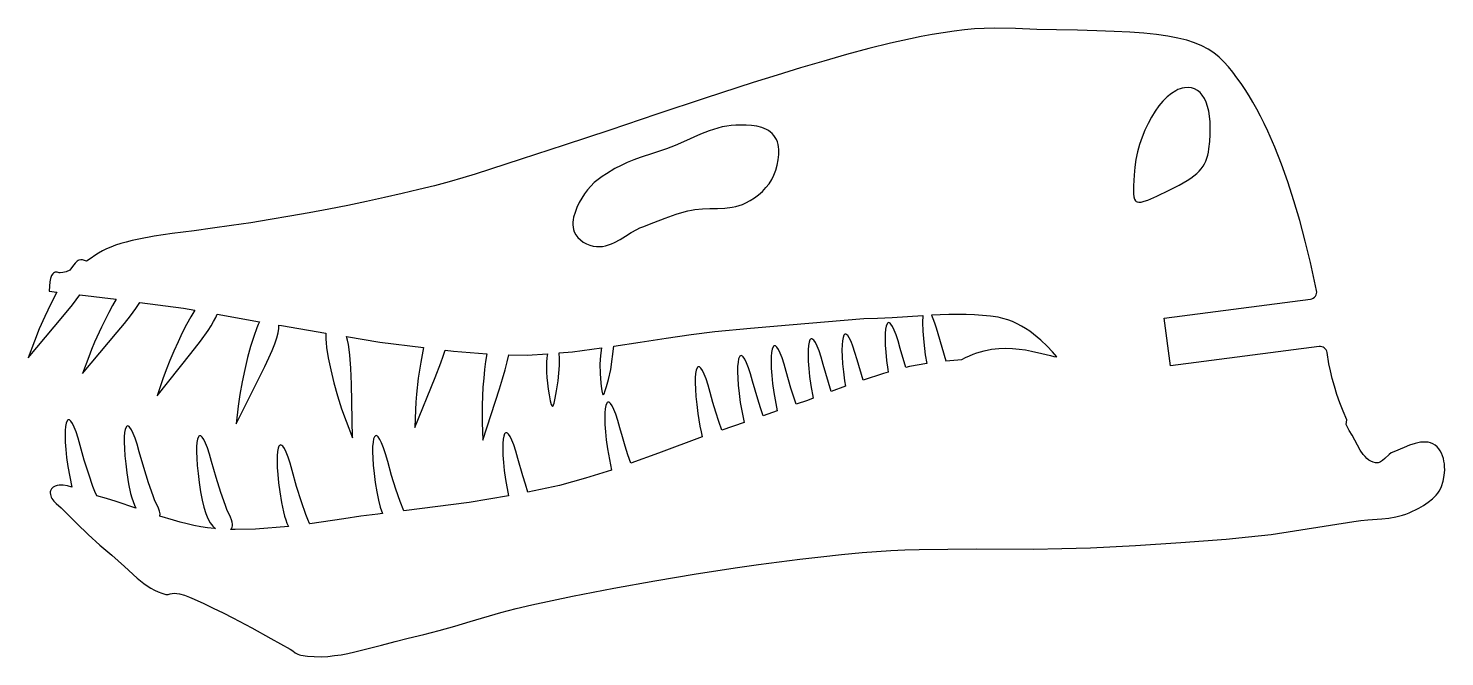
# Model space of a CAD drawing. Header units: millimetres. Extents: x 1139 to 1917, y -669 to -159.
# Drawn here: x 1688.4 to 1828.5, y -669 to -606.8 of the extents above; entities that cross this region are included whole.
import ezdxf

# ---------------------------------------------------------------- set-up
doc = ezdxf.new("R2010")
doc.units = ezdxf.units.MM

msp = doc.modelspace()

# ---------------------------------------------------------------- linework, layer by layer
at = {"flags": 128}
msp.add_lwpolyline([(1801.402971, -640.169352), (1800.790999, -635.454906), (1815.241176, -633.57916, 0.439049), (1815.846346, -632.72116), (1815.247544, -629.954243), (1814.735726, -627.825009), (1814.191913, -625.782485), (1813.616826, -623.828779), (1813.011183, -621.965997), (1812.375706, -620.196242), (1811.711112, -618.521621), (1811.018122, -616.944237), (1810.661203, -616.192671), (1810.297454, -615.466201), (1809.926966, -614.765096), (1809.54983, -614.089617), (1809.166132, -613.440027), (1808.775966, -612.816588), (1808.379419, -612.219567), (1807.976584, -611.649223), (1807.567549, -611.105822), (1807.152404, -610.589625), (1806.692435, -610.072567), (1806.208558, -609.606119), (1805.688624, -609.187666), (1805.120491, -608.814595), (1804.492012, -608.484298), (1803.791044, -608.194157), (1803.00544, -607.941565), (1802.123057, -607.723906), (1801.131747, -607.538571), (1800.019366, -607.382946), (1798.773771, -607.254419), (1797.382814, -607.150379), (1795.834351, -607.068214), (1794.116239, -607.005309), (1792.216331, -606.959055), (1790.122482, -606.926838), (1788.17156, -606.87297), (1786.068021, -606.796823), (1783.965835, -606.761623), (1782.963368, -606.779135), (1782.018978, -606.830591), (1781.037263, -606.923609), (1779.999239, -607.051056), (1778.924653, -607.207628), (1777.833253, -607.388024), (1776.744786, -607.586938), (1775.679, -607.799069), (1773.694454, -608.241768), (1771.565236, -608.775323), (1769.370016, -609.364436), (1767.11857, -610.002429), (1764.820679, -610.682631), (1762.48612, -611.398368), (1760.124673, -612.142963), (1755.360232, -613.692043), (1750.605584, -615.276479), (1745.938957, -616.842878), (1741.438581, -618.337852), (1737.182691, -619.708012), (1732.618385, -621.19112), (1731.407263, -621.567411), (1730.067267, -621.952125), (1728.610991, -622.342718), (1727.05102, -622.736647), (1725.399945, -623.131379), (1723.670358, -623.524365), (1721.874846, -623.913069), (1720.025999, -624.294949), (1718.136406, -624.667467), (1716.218661, -625.02808), (1714.285348, -625.374248), (1712.349059, -625.70343), (1710.422383, -626.013085), (1708.517911, -626.300676), (1706.648233, -626.563658), (1704.825935, -626.799495), (1702.672164, -627.079955), (1700.867331, -627.351409), (1699.362902, -627.626818), (1698.708169, -627.770052), (1698.110335, -627.919135), (1697.563334, -628.075686), (1697.061099, -628.241324), (1696.597562, -628.417665), (1696.166655, -628.606336), (1695.762313, -628.80895), (1695.378468, -629.027131), (1695.009051, -629.262498), (1694.647997, -629.516668), (1694.17701, -629.827123), (1693.991325, -629.740783), (1693.802112, -629.692339), (1693.616224, -629.68378), (1693.440506, -629.717088), (1693.359549, -629.75559), (1693.268019, -629.821146), (1693.056155, -630.028921), (1692.810746, -630.331397), (1692.537632, -630.719573), (1692.172857, -630.859714), (1691.852861, -630.946574), (1691.587999, -630.976831), (1691.479476, -630.969695), (1691.38862, -630.947161), (1691.283352, -630.916536), (1691.184646, -630.905437), (1691.092515, -630.913835), (1691.006977, -630.941699), (1690.928045, -630.988989), (1690.855739, -631.055679), (1690.73106, -631.247122), (1690.633063, -631.515763), (1690.561879, -631.861341), (1690.517631, -632.283597), (1690.500449, -632.782265), (1691.261235, -632.87486), (1690.652147, -634.043557), (1690.060739, -635.27799), (1689.513341, -636.528052), (1689.036289, -637.743635), (1688.429614, -639.398827), (1691.854544, -635.307321), (1692.791988, -634.154615), (1693.539212, -633.152109), (1697.109286, -633.586618), (1696.748691, -634.217893), (1696.383379, -634.894206), (1695.661091, -636.338901), (1694.987386, -637.8346), (1694.6828, -638.57467), (1694.407222, -639.295207), (1693.800547, -640.9504), (1697.225477, -636.858896), (1697.934637, -635.994865), (1698.542841, -635.215381), (1699.049994, -634.517021), (1699.456003, -633.896366), (1703.774936, -634.467066), (1704.900389, -634.667461), (1704.503948, -635.329036), (1704.087672, -636.084773), (1703.661715, -636.914505), (1703.236234, -637.798058), (1702.821387, -638.71526), (1702.427333, -639.645937), (1702.064227, -640.569913), (1701.742228, -641.467019), (1701.174927, -643.136117), (1704.501988, -638.964639), (1705.455219, -637.734081), (1706.207912, -636.679154), (1706.509323, -636.214867), (1706.760924, -635.791263), (1706.962816, -635.407269), (1707.115108, -635.061811), (1711.305859, -635.80801), (1711.167611, -636.091654), (1711.023498, -636.431476), (1710.723392, -637.258866), (1710.416975, -638.248602), (1710.115677, -639.359095), (1709.830931, -640.548763), (1709.574166, -641.776022), (1709.356816, -642.999287), (1709.190309, -644.176975), (1708.979746, -645.927227), (1711.374119, -641.158836), (1711.828691, -640.233787), (1712.2181, -639.398247), (1712.542845, -638.650128), (1712.803428, -637.987346), (1713.000353, -637.40781), (1713.134119, -636.909431), (1713.20523, -636.490127), (1713.214186, -636.147805), (1713.482289, -636.195542), (1717.869825, -636.937541), (1717.845561, -637.194794), (1717.848018, -637.521945), (1717.875703, -637.912251), (1717.927123, -638.358967), (1718.095182, -639.394647), (1718.340238, -640.57503), (1718.650339, -641.846156), (1719.013524, -643.154065), (1719.417837, -644.444799), (1719.851325, -645.664401), (1720.478749, -647.311841), (1720.381303, -641.97695), (1720.330188, -640.408451), (1720.235872, -639.107795), (1720.170986, -638.555605), (1720.093471, -638.067616), (1720.002715, -637.642906), (1719.898109, -637.280556), (1723.201543, -637.839216), (1727.526862, -638.36492), (1727.243105, -639.815359), (1727.003326, -641.384983), (1726.823322, -642.9835), (1726.760674, -643.76538), (1726.718896, -644.520627), (1726.645676, -646.281978), (1728.660307, -641.341146), (1729.234733, -639.867522), (1729.463752, -639.217495), (1729.65219, -638.623234), (1730.475602, -638.723313), (1733.771101, -638.994094), (1733.655804, -639.739498), (1733.554632, -640.545669), (1733.469082, -641.396962), (1733.400656, -642.277725), (1733.350857, -643.172306), (1733.321183, -644.065059), (1733.313137, -644.940334), (1733.328219, -645.782482), (1733.386522, -647.544387), (1735.027179, -642.467107), (1735.339147, -641.470942), (1735.596996, -640.575362), (1735.798956, -639.777684), (1735.943249, -639.07523), (1737.776756, -639.119849), (1739.773214, -638.975149), (1739.722674, -639.376914), (1739.691767, -639.820266), (1739.680917, -640.300046), (1739.690552, -640.811092), (1739.7211, -641.348243), (1739.772986, -641.906338), (1739.84664, -642.480215), (1739.942487, -643.064712), (1740.05397, -643.62927), (1740.152962, -644.001583), (1740.199643, -644.112657), (1740.245445, -644.172084), (1740.291116, -644.178669), (1740.337404, -644.131216), (1740.385057, -644.028527), (1740.434822, -643.869411), (1740.543683, -643.377105), (1740.66997, -642.644739), (1740.819665, -641.662747), (1740.913029, -640.89162), (1740.962597, -640.158302), (1740.96831, -639.484343), (1740.930103, -638.891299), (1742.259022, -638.794982), (1745.112707, -638.405038), (1745.013416, -639.167258), (1744.967607, -640.014945), (1744.976859, -640.926021), (1745.042754, -641.878414), (1745.107436, -642.450227), (1745.175476, -642.829418), (1745.212867, -642.943956), (1745.253627, -643.006947), (1745.298602, -643.017266), (1745.348636, -642.973779), (1745.40457, -642.875357), (1745.467252, -642.720871), (1745.616227, -642.239185), (1745.802307, -641.519684), (1746.032246, -640.553324), (1746.352207, -638.235668), (1748.958661, -637.839143), (1751.52567, -637.440078), (1754.001946, -637.076541), (1756.336211, -636.786599), (1759.875523, -636.438934), (1763.694612, -636.104947), (1771.05897, -635.484247), (1772.428777, -635.449334), (1773.877473, -635.379079), (1776.919528, -635.205041), (1776.882287, -635.88167), (1776.904216, -636.758348), (1776.989669, -637.826428), (1777.142997, -639.077273), (1777.306487, -639.93806), (1775.578662, -640.257489), (1775.230344, -640.349666), (1774.666236, -638.451368), (1774.458305, -637.716277), (1774.259787, -637.110262), (1774.07241, -636.630398), (1773.8979, -636.273751), (1773.737985, -636.037392), (1773.664039, -635.963406), (1773.594391, -635.918395), (1773.529253, -635.901989), (1773.468845, -635.913827), (1773.413378, -635.953538), (1773.363073, -636.020759), (1773.278801, -636.236259), (1773.217759, -636.557402), (1773.181672, -636.981254), (1773.172266, -637.504887), (1773.191269, -638.125373), (1773.240406, -638.839781), (1773.321406, -639.64518), (1773.435993, -640.53864), (1773.487694, -640.810844), (1773.02947, -640.932111), (1770.997553, -641.589718), (1770.401446, -639.583743), (1770.193514, -638.848651), (1769.994997, -638.242636), (1769.807621, -637.76277), (1769.633111, -637.406125), (1769.473195, -637.169767), (1769.39925, -637.095781), (1769.3296, -637.050769), (1769.264463, -637.034363), (1769.204053, -637.046201), (1769.148589, -637.085913), (1769.098281, -637.153131), (1769.014012, -637.368633), (1768.952969, -637.689776), (1768.916882, -638.113628), (1768.907475, -638.637262), (1768.926479, -639.257747), (1768.975616, -639.972153), (1769.056616, -640.777552), (1769.171204, -641.671014), (1769.272211, -642.202828), (1767.839568, -642.730219), (1767.042527, -640.048072), (1766.834597, -639.312979), (1766.636078, -638.706966), (1766.448701, -638.2271), (1766.274192, -637.870455), (1766.114276, -637.634096), (1766.040331, -637.56011), (1765.970683, -637.515099), (1765.905546, -637.498693), (1765.845136, -637.510531), (1765.789669, -637.55024), (1765.739365, -637.617461), (1765.655093, -637.832963), (1765.59405, -638.154106), (1765.557963, -638.577958), (1765.548558, -639.101591), (1765.56756, -639.722077), (1765.616697, -640.436483), (1765.697697, -641.241882), (1765.812287, -642.135344), (1766.050366, -643.388868), (1765.485693, -643.596739), (1764.371666, -643.98854), (1763.864533, -642.404782), (1763.391959, -640.737398), (1763.184029, -640.002304), (1762.98551, -639.396291), (1762.798133, -638.916425), (1762.623623, -638.559778), (1762.463708, -638.323422), (1762.389763, -638.249436), (1762.320115, -638.204424), (1762.254976, -638.188018), (1762.194568, -638.199853), (1762.139101, -638.239565), (1762.088796, -638.306786), (1762.004525, -638.522288), (1761.943482, -638.843428), (1761.907395, -639.267283), (1761.89799, -639.790917), (1761.916992, -640.411402), (1761.966129, -641.125808), (1762.047129, -641.931207), (1762.161719, -642.824669), (1762.507306, -644.644234), (1761.11755, -645.133008), (1760.846566, -644.333657), (1760.576297, -643.476132), (1760.07328, -641.710288), (1759.865347, -640.975197), (1759.666829, -640.369181), (1759.479452, -639.889318), (1759.304942, -639.53267), (1759.145029, -639.296312), (1759.071084, -639.222326), (1759.001433, -639.177314), (1758.936297, -639.160908), (1758.875887, -639.172746), (1758.820422, -639.212458), (1758.770115, -639.279676), (1758.685846, -639.495178), (1758.624801, -639.816321), (1758.588714, -640.240173), (1758.579308, -640.763807), (1758.598311, -641.384292), (1758.647448, -642.098698), (1758.728448, -642.904097), (1758.843038, -643.797559), (1759.221314, -645.789234), (1757.035642, -646.539262), (1756.737137, -645.691636), (1756.437503, -644.7619), (1756.14811, -643.791387), (1755.880325, -642.821437), (1755.672394, -642.086346), (1755.473876, -641.480333), (1755.286499, -641.000467), (1755.111989, -640.64382), (1754.952074, -640.407464), (1754.878128, -640.333478), (1754.80848, -640.288464), (1754.743342, -640.272061), (1754.682934, -640.283896), (1754.627467, -640.323607), (1754.577162, -640.390828), (1754.49289, -640.60633), (1754.431848, -640.927471), (1754.39576, -641.351323), (1754.386355, -641.874959), (1754.405357, -642.495442), (1754.454495, -643.20985), (1754.535495, -644.015249), (1754.650084, -644.908709), (1754.855822, -646.165961), (1754.970222, -646.7183), (1755.093197, -647.220813), (1750.761884, -648.83569), (1748.009658, -649.814689), (1747.731474, -649.002482), (1747.453749, -648.126584), (1747.185871, -647.220352), (1746.937229, -646.317137), (1746.729296, -645.582044), (1746.53078, -644.976031), (1746.343401, -644.496165), (1746.168893, -644.13952), (1746.008978, -643.903161), (1745.935032, -643.829175), (1745.865382, -643.784163), (1745.800246, -643.767758), (1745.739836, -643.779595), (1745.684371, -643.819305), (1745.634064, -643.886525), (1745.549794, -644.102027), (1745.488752, -644.42317), (1745.452662, -644.847023), (1745.443257, -645.370656), (1745.462259, -645.991142), (1745.511397, -646.705548), (1745.592396, -647.510947), (1745.706986, -648.404408), (1746.103612, -650.492694), (1744.830494, -650.910146), (1743.550771, -651.304329), (1742.263545, -651.671985), (1740.96792, -652.009863), (1737.851964, -652.678942), (1737.589935, -651.895768), (1737.328762, -651.060684), (1736.842016, -649.347432), (1736.634083, -648.612341), (1736.435567, -648.006328), (1736.248188, -647.526462), (1736.07368, -647.169815), (1735.913765, -646.933459), (1735.839819, -646.859472), (1735.770169, -646.814459), (1735.705032, -646.798055), (1735.644622, -646.80989), (1735.589158, -646.849602), (1735.538851, -646.916823), (1735.454581, -647.132325), (1735.393539, -647.453465), (1735.357449, -647.877318), (1735.348044, -648.400953), (1735.367046, -649.021437), (1735.416183, -649.735845), (1735.497183, -650.541244), (1735.611773, -651.434703), (1735.921006, -653.062857), (1732.026267, -653.700007), (1725.568728, -654.524008), (1725.199572, -653.596146), (1724.785193, -652.390736), (1724.363354, -651.029128), (1723.971823, -649.632673), (1723.76389, -648.897582), (1723.565374, -648.291566), (1723.377995, -647.8117), (1723.203487, -647.455055), (1723.043572, -647.218697), (1722.969626, -647.144711), (1722.899976, -647.099699), (1722.83484, -647.083294), (1722.77443, -647.095131), (1722.718965, -647.134843), (1722.668658, -647.202061), (1722.584388, -647.417563), (1722.523344, -647.738706), (1722.487256, -648.162558), (1722.477851, -648.686192), (1722.496853, -649.306677), (1722.545991, -650.021083), (1722.626991, -650.826482), (1722.74158, -651.719944), (1722.887988, -652.649161), (1723.053826, -653.470315), (1723.244778, -654.184362), (1723.466532, -654.792254), (1722.985499, -654.853635), (1721.307743, -655.077174), (1719.626763, -655.323012), (1716.257061, -655.812044), (1716.243451, -655.778655), (1716.076436, -655.404825), (1715.88149, -654.908328), (1715.436072, -653.633064), (1714.963715, -652.124315), (1714.520941, -650.55353), (1714.313008, -649.818439), (1714.114492, -649.212424), (1713.927115, -648.73256), (1713.752606, -648.375913), (1713.59269, -648.139554), (1713.518745, -648.065568), (1713.449094, -648.020557), (1713.383958, -648.004151), (1713.323548, -648.015989), (1713.268083, -648.0557), (1713.217776, -648.122921), (1713.133507, -648.338421), (1713.072464, -648.659564), (1713.036377, -649.083416), (1713.026969, -649.607049), (1713.045972, -650.227535), (1713.095111, -650.941943), (1713.176111, -651.747342), (1713.290699, -652.640802), (1713.46282, -653.715236), (1713.659371, -654.643541), (1713.768591, -655.053667), (1713.886056, -655.428188), (1714.012478, -655.767407), (1714.14857, -656.071641), (1710.889741, -656.362423), (1708.872193, -656.391946), (1708.412223, -656.367311), (1708.515576, -656.271997), (1708.58405, -656.153921), (1708.617954, -656.011465), (1708.617597, -655.843014), (1708.583294, -655.646955), (1708.515348, -655.421666), (1708.414077, -655.165538), (1708.279787, -654.876951), (1708.112772, -654.503118), (1707.917826, -654.006623), (1707.472408, -652.73136), (1707.000053, -651.222611), (1706.557277, -649.651826), (1706.349347, -648.916733), (1706.150828, -648.31072), (1705.963451, -647.830854), (1705.788942, -647.474206), (1705.629026, -647.23785), (1705.555081, -647.163864), (1705.485433, -647.118853), (1705.420294, -647.102447), (1705.359886, -647.114282), (1705.304419, -647.153994), (1705.254112, -647.221215), (1705.169843, -647.436717), (1705.1088, -647.757857), (1705.072713, -648.181712), (1705.063308, -648.705345), (1705.08231, -649.325831), (1705.131447, -650.040237), (1705.212447, -650.845636), (1705.327035, -651.739095), (1705.469752, -652.651392), (1705.627086, -653.461109), (1705.800447, -654.170466), (1705.991238, -654.781675), (1706.200869, -655.296955), (1706.430746, -655.718518), (1706.553716, -655.89485), (1706.682275, -656.048583), (1706.816599, -656.179996), (1706.956864, -656.289362), (1706.857182, -656.284024), (1706.16773, -656.206199), (1705.483095, -656.102074), (1704.802853, -655.974), (1704.126589, -655.82433), (1703.453881, -655.655412), (1702.784313, -655.469597), (1701.452916, -655.056679), (1701.45596, -654.841229), (1701.401417, -654.58013), (1701.290763, -654.270143), (1701.12548, -653.908021), (1700.958465, -653.534189), (1700.763519, -653.037694), (1700.318101, -651.762431), (1699.845746, -650.253682), (1699.40297, -648.682897), (1699.19504, -647.947804), (1698.996521, -647.341791), (1698.809144, -646.861925), (1698.634635, -646.505279), (1698.474719, -646.268921), (1698.400774, -646.194935), (1698.331126, -646.149923), (1698.265987, -646.133518), (1698.205577, -646.145355), (1698.150112, -646.185065), (1698.099805, -646.252285), (1698.015536, -646.467787), (1697.954493, -646.78893), (1697.918406, -647.212783), (1697.908998, -647.736416), (1697.928003, -648.356901), (1697.97714, -649.071308), (1698.05814, -649.876706), (1698.172728, -650.770168), (1698.349708, -651.871674), (1698.551955, -652.819345), (1698.664273, -653.236405), (1698.784971, -653.616097), (1698.91474, -653.958789), (1699.054267, -654.264845), (1697.129505, -653.619303), (1696.163001, -653.316722), (1695.191782, -653.037961), (1695.016128, -652.623787), (1694.822191, -652.117559), (1694.400179, -650.894577), (1693.967154, -649.500284), (1693.564523, -648.065961), (1693.356591, -647.33087), (1693.158072, -646.724855), (1692.970695, -646.244991), (1692.796186, -645.888344), (1692.63627, -645.651985), (1692.562327, -645.578002), (1692.492677, -645.532988), (1692.42754, -645.516585), (1692.36713, -645.52842), (1692.311666, -645.568131), (1692.261359, -645.635352), (1692.177087, -645.850852), (1692.116044, -646.171995), (1692.079957, -646.595847), (1692.070552, -647.11948), (1692.089554, -647.739966), (1692.138691, -648.454374), (1692.219691, -649.259773), (1692.334281, -650.153233), (1692.723369, -652.201833), (1692.304114, -652.072321), (1691.888856, -651.995533), (1691.683428, -651.983886), (1691.479838, -651.993787), (1691.27837, -652.028028), (1691.079305, -652.0894), (1690.893728, -652.196888), (1690.736852, -652.357797), (1690.629561, -652.551849), (1690.601031, -652.654972), (1690.59273, -652.758779), (1690.607614, -652.909998), (1690.642881, -653.054167), (1690.696533, -653.191926), (1690.766563, -653.323903), (1690.947732, -653.573074), (1691.170356, -653.806766), (1691.675816, -654.248065), (1692.154638, -654.688508), (1693.233269, -655.802331), (1694.352722, -656.878096), (1695.506894, -657.916971), (1696.689686, -658.92013), (1697.320159, -659.469), (1697.942464, -660.047685), (1699.201146, -661.199274), (1699.856802, -661.724562), (1700.195427, -661.964166), (1700.542855, -662.184439), (1700.900295, -662.382407), (1701.268947, -662.555094), (1701.650021, -662.699528), (1702.044719, -662.812726), (1702.145529, -662.824476), (1702.246934, -662.815635), (1702.451118, -662.761417), (1702.656449, -662.700537), (1702.862101, -662.683463), (1703.370102, -662.76514), (1703.867525, -662.895549), (1704.356062, -663.065149), (1704.837405, -663.264406), (1705.785263, -663.713726), (1706.724629, -664.167199), (1707.695816, -664.628037), (1708.656056, -665.112411), (1710.552622, -666.131694), (1712.432166, -667.184943), (1714.312523, -668.232047), (1714.575941, -668.398701), (1714.83453, -668.578847), (1715.101358, -668.735542), (1715.241944, -668.793554), (1715.389487, -668.831852), (1716.051617, -668.924389), (1716.715113, -668.970155), (1717.379741, -668.973529), (1718.045263, -668.938884), (1718.711444, -668.8706), (1719.378048, -668.773057), (1720.044839, -668.650631), (1720.71158, -668.507699), (1722.043977, -668.177838), (1723.373348, -667.818489), (1724.697804, -667.464685), (1726.015464, -667.151441), (1727.553335, -666.792086), (1729.080734, -666.385799), (1730.601155, -665.948224), (1732.118083, -665.495004), (1735.155433, -664.604209), (1736.682832, -664.197923), (1738.220704, -663.838568), (1742.269879, -662.99404), (1746.332607, -662.195118), (1750.407502, -661.44732), (1754.493177, -660.756155), (1758.588251, -660.127136), (1760.638879, -659.837652), (1762.691336, -659.565773), (1764.745453, -659.312187), (1766.801054, -659.077581), (1768.857965, -658.862648), (1770.916015, -658.668073), (1772.320458, -658.556139), (1773.726685, -658.469407), (1775.134477, -658.404804), (1776.543617, -658.359259), (1779.365058, -658.313042), (1782.189258, -658.306173), (1787.838937, -658.31213), (1790.660911, -658.275789), (1793.47864, -658.180452), (1797.95402, -657.953931), (1802.430655, -657.679023), (1804.667136, -657.514976), (1806.901164, -657.328694), (1809.131817, -657.116796), (1811.35817, -656.875903), (1819.531998, -655.58328), (1820.220313, -655.494229), (1820.917014, -655.432146), (1822.315852, -655.324091), (1823.008137, -655.245731), (1823.689096, -655.129556), (1824.353803, -654.959371), (1824.67852, -654.848963), (1824.997328, -654.718982), (1825.961466, -654.256806), (1826.437895, -653.98831), (1826.89223, -653.689676), (1827.310715, -653.357008), (1827.679597, -652.986405), (1827.841138, -652.78566), (1827.985125, -652.573969), (1828.109831, -652.350846), (1828.213543, -652.115802), (1828.373341, -651.604135), (1828.477729, -651.048524), (1828.52004, -650.471056), (1828.515835, -650.181026), (1828.493613, -649.893816), (1828.452539, -649.612184), (1828.391782, -649.338894), (1828.310508, -649.076703), (1828.207885, -648.828374), (1828.083079, -648.596667), (1827.935256, -648.384342), (1827.763585, -648.194163), (1827.567232, -648.028887), (1827.351856, -647.897361), (1827.124603, -647.804359), (1826.886876, -647.746539), (1826.640076, -647.720557), (1826.385598, -647.72307), (1826.124847, -647.750733), (1825.859223, -647.800206), (1825.590124, -647.868143), (1825.047107, -648.04604), (1824.507, -648.257678), (1823.480319, -648.675199), (1823.242956, -648.797932), (1823.020417, -648.968354), (1822.597915, -649.366084), (1822.386999, -649.550302), (1822.169007, -649.696023), (1822.055645, -649.747714), (1821.938461, -649.781704), (1821.816769, -649.795296), (1821.689886, -649.785798), (1821.445254, -649.72434), (1821.21966, -649.628416), (1821.011361, -649.501422), (1820.818626, -649.346759), (1820.639708, -649.167823), (1820.472876, -648.968016), (1820.168509, -648.519371), (1819.891615, -648.028018), (1819.628285, -647.521142), (1819.364619, -647.025934), (1819.086706, -646.569582), (1818.766801, -645.997444), (1818.859186, -645.51011), (1818.490738, -644.66346), (1818.161084, -643.826946), (1817.869554, -643.005486), (1817.615486, -642.204), (1817.398213, -641.427409), (1817.217067, -640.680628), (1817.071384, -639.968576), (1816.887528, -638.853718, 0.404186), (1816.092135, -638.262584), (1801.402971, -640.169352)], format="xyb", dxfattribs=at)
for points in [[(1805.206493, -618.689166), (1805.281981, -617.963167), (1805.324576, -617.277003), (1805.334844, -616.632091), (1805.313353, -616.029847), (1805.26067, -615.471687), (1805.177365, -614.959023), (1805.064001, -614.493275), (1804.921146, -614.075856), (1804.749369, -613.708182), (1804.549238, -613.391666), (1804.321316, -613.127729), (1804.066175, -612.917782), (1803.78438, -612.763241), (1803.476499, -612.665524), (1803.143097, -612.626043), (1802.784744, -612.646215), (1802.567804, -612.687067), (1802.350518, -612.75013), (1802.13332, -612.834662), (1801.916635, -612.939921), (1801.486516, -613.20965), (1801.063592, -613.553386), (1800.651285, -613.965191), (1800.253022, -614.439127), (1799.87223, -614.969262), (1799.512333, -615.549656), (1799.176756, -616.174375), (1798.868927, -616.837486), (1798.592268, -617.533046), (1798.35021, -618.255125), (1798.146172, -618.997786), (1797.983586, -619.75509), (1797.865875, -620.521106), (1797.796462, -621.289894), (1797.741413, -622.369249), (1797.733209, -622.799085), (1797.74466, -623.158626), (1797.780844, -623.450065), (1797.846843, -623.675597), (1797.947731, -623.837425), (1798.012847, -623.895133), (1798.088592, -623.937739), (1798.274503, -623.978738), (1798.510543, -623.962622), (1798.801795, -623.89158), (1799.153332, -623.767816), (1800.057595, -623.370898), (1801.263962, -622.789441), (1802.252532, -622.284755), (1803.065475, -621.813175), (1803.411397, -621.584273), (1803.719783, -621.357019), (1803.992758, -621.129206), (1804.232444, -620.898624), (1804.440971, -620.66306), (1804.620456, -620.420312), (1804.773025, -620.168164), (1804.900805, -619.904412), (1805.005917, -619.626845), (1805.090487, -619.333256), (1805.156637, -619.021433), (1805.206493, -618.689166)], [(1743.446759, -623.137094), (1743.182011, -623.56442), (1742.926336, -624.019094), (1742.694928, -624.493917), (1742.502981, -624.981682), (1742.365683, -625.475189), (1742.322277, -625.721845), (1742.298232, -625.967236), (1742.295446, -626.210459), (1742.315819, -626.450615), (1742.361248, -626.686804), (1742.433635, -626.918127), (1742.58095, -627.212341), (1742.784028, -627.479349), (1743.033061, -627.716661), (1743.318243, -627.921787), (1743.629766, -628.092238), (1743.957823, -628.22553), (1744.292608, -628.319169), (1744.624312, -628.370668), (1744.931054, -628.379911), (1745.232086, -628.354035), (1745.528046, -628.296798), (1745.819569, -628.211957), (1746.107293, -628.103267), (1746.391856, -627.974485), (1746.954041, -627.671674), (1747.511221, -627.333575), (1748.068492, -626.990241), (1748.63095, -626.671724), (1748.915716, -626.531166), (1749.203689, -626.408079), (1750.301441, -625.973764), (1751.40417, -625.547416), (1752.518793, -625.158881), (1753.082727, -624.98812), (1753.652226, -624.838007), (1754.00774, -624.763649), (1754.368421, -624.708893), (1755.101353, -624.644278), (1755.843142, -624.61634), (1756.585908, -624.597257), (1757.321774, -624.559202), (1758.042858, -624.47435), (1758.395393, -624.405682), (1758.741279, -624.314882), (1759.079529, -624.19847), (1759.409158, -624.05297), (1759.842899, -623.817129), (1760.264134, -623.545476), (1760.66658, -623.240179), (1761.043953, -622.903412), (1761.389969, -622.537343), (1761.698349, -622.144149), (1761.96281, -621.725999), (1762.177065, -621.285063), (1762.352831, -620.813523), (1762.499095, -620.310807), (1762.605506, -619.789969), (1762.661696, -619.264055), (1762.657306, -618.746117), (1762.629158, -618.494216), (1762.581979, -618.249204), (1762.514476, -618.01271), (1762.425351, -617.786365), (1762.313313, -617.571802), (1762.177065, -617.370653), (1762.018148, -617.188375), (1761.840206, -617.028426), (1761.645106, -616.889414), (1761.434714, -616.769958), (1761.210895, -616.668669), (1760.975513, -616.584166), (1760.477518, -616.459973), (1759.955655, -616.386294), (1759.424839, -616.352047), (1758.396035, -616.357527), (1757.947903, -616.387931), (1757.504747, -616.44711), (1757.066095, -616.532193), (1756.631476, -616.640311), (1755.772448, -616.914148), (1754.923885, -617.245644), (1753.243058, -617.989677), (1752.403246, -618.356252), (1751.558797, -618.688557), (1750.260501, -619.127878), (1748.955073, -619.558157), (1748.310094, -619.790184), (1747.675824, -620.044284), (1747.056425, -620.328567), (1746.456064, -620.651149), (1745.611207, -621.162446), (1745.195974, -621.437554), (1744.794034, -621.729951), (1744.411768, -622.042867), (1744.055549, -622.379541), (1743.731755, -622.743205), (1743.446759, -623.137094)], [(1784.340735, -635.37176), (1783.592007, -635.260589), (1782.813804, -635.179824), (1782.010216, -635.126342), (1781.185334, -635.097013), (1779.488066, -635.098314), (1777.754732, -635.158717), (1777.905588, -635.50404), (1778.058406, -635.923966), (1778.214013, -636.419088), (1778.37324, -636.990002), (1779.17661, -639.69345), (1780.771874, -639.55676), (1781.139171, -639.356855), (1781.507333, -639.179841), (1781.875791, -639.024668), (1782.243982, -638.890283), (1782.611342, -638.775636), (1782.977305, -638.679679), (1783.702778, -638.539617), (1784.415882, -638.46169), (1785.112097, -638.43749), (1785.786902, -638.458606), (1786.435777, -638.516631), (1787.054201, -638.603154), (1787.637652, -638.709771), (1788.681563, -638.949634), (1789.531346, -639.168954), (1789.872139, -639.249886), (1790.150838, -639.300455), (1789.71786, -638.791832), (1789.186639, -638.224325), (1788.564397, -637.629883), (1788.221402, -637.332543), (1787.858359, -637.040451), (1787.476177, -636.757598), (1787.075752, -636.487977), (1786.65799, -636.235581), (1786.223795, -636.004405), (1785.774069, -635.798442), (1785.309714, -635.621685), (1784.831637, -635.478126), (1784.340735, -635.37176)]]:
    msp.add_lwpolyline(points, dxfattribs=at)

doc.saveas('drawing.dxf')
